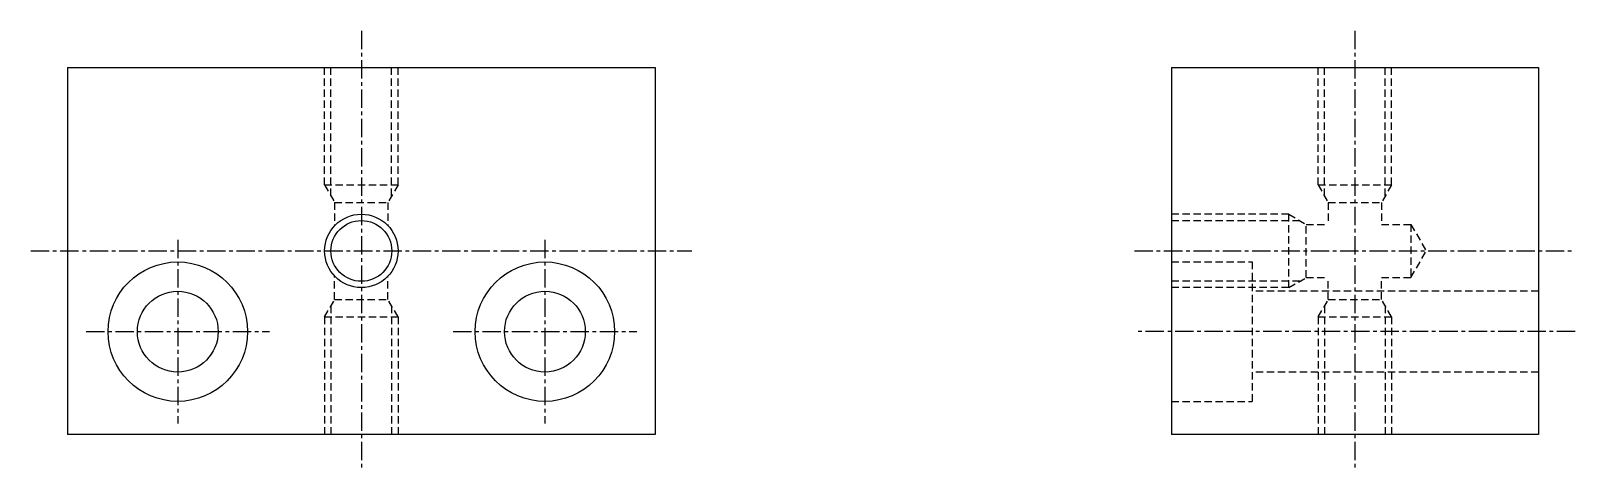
# Model space of a CAD drawing. Extents: x 3938 to 4043, y 11235 to 11335.
# Drawn here: x 3937.6 to 4042.8, y 11304.6 to 11334.6 of the extents above; entities outside this region: 2.
import ezdxf

# ---------------------------------------------------------------- set-up
doc = ezdxf.new("R2010")
doc.units = 0
doc.linetypes.add('CENTER', pattern=[2, 1.25, -0.25, 0.25, -0.25])
doc.linetypes.add('DASHED', pattern=[0.75, 0.5, -0.25])
doc.layers.get('0').update_dxf_attribs({"linetype": 'CONTINUOUS'})
doc.layers.add('CENTER', color=1, linetype='CENTER')

msp = doc.modelspace()

# ---------------------------------------------------------------- linework, layer by layer
at = {"color": 7, "linetype": 'CONTINUOUS'}
for p, q in [((3940.13, 11332.12), (3980.13, 11332.12)), ((3940.13, 11332.12), (3940.13, 11307.12)), ((3980.13, 11332.12), (3980.13, 11307.12)), ((4015.29, 11332.12), (4015.29, 11307.12)), ((4015.29, 11332.12), (4040.29, 11332.12)), ((4040.29, 11332.12), (4040.29, 11307.12)), ((3980.13, 11307.12), (3940.13, 11307.12)), ((4040.29, 11307.12), (4015.29, 11307.12))]:
    msp.add_line(p, q, dxfattribs=at)
at = {"color": 3, "linetype": 'DASHED'}
for p, q in [((3957.63, 11324.12), (3957.63, 11332.12)), ((3958.06, 11323.37), (3958.06, 11332.12)), ((3962.19, 11323.37), (3962.19, 11332.12)), ((3962.63, 11324.12), (3962.63, 11332.12)), ((4025.29, 11324.12), (4025.29, 11332.12)), ((4025.72, 11323.37), (4025.72, 11332.12)), ((4029.85, 11323.37), (4029.85, 11332.12)), ((4030.29, 11324.12), (4030.29, 11332.12)), ((3957.63, 11324.12), (3962.63, 11324.12)), ((3957.63, 11324.12), (3958.31, 11322.93)), ((3962.63, 11324.12), (3961.94, 11322.93)), ((4025.29, 11324.12), (4025.97, 11322.93)), ((4025.29, 11324.12), (4030.29, 11324.12)), ((4030.29, 11324.12), (4029.6, 11322.93)), ((3958.31, 11322.93), (3958.31, 11321.33)), ((3958.31, 11322.93), (3961.94, 11322.93)), ((3961.94, 11322.93), (3961.94, 11321.33)), ((4025.97, 11322.93), (4025.97, 11321.43)), ((4025.97, 11322.93), (4029.6, 11322.93)), ((4029.6, 11322.93), (4029.6, 11321.43)), ((4023.29, 11322.12), (4015.29, 11322.12)), ((4024.04, 11321.68), (4015.29, 11321.68)), ((4023.29, 11322.12), (4024.47, 11321.43)), ((4023.29, 11317.12), (4023.29, 11322.12)), ((4024.47, 11321.43), (4025.97, 11321.43)), ((4024.47, 11317.8), (4024.47, 11321.43)), ((4029.6, 11321.43), (4031.6, 11321.43)), ((4031.6, 11321.43), (4031.6, 11317.8)), ((4031.6, 11321.43), (4032.65, 11319.62)), ((4031.6, 11317.8), (4032.65, 11319.62)), ((4015.29, 11318.87), (4020.79, 11318.87)), ((4020.79, 11318.87), (4020.79, 11309.37)), ((3958.31, 11316.3), (3958.31, 11317.9)), ((3961.94, 11316.3), (3961.94, 11317.9)), ((4024.04, 11317.55), (4015.29, 11317.55)), ((4023.29, 11317.12), (4024.47, 11317.8)), ((4024.47, 11317.8), (4025.97, 11317.8)), ((4025.97, 11316.3), (4025.97, 11317.8)), ((4029.6, 11317.8), (4031.6, 11317.8)), ((4029.6, 11316.3), (4029.6, 11317.8)), ((4023.29, 11317.12), (4015.29, 11317.12)), ((4040.29, 11316.87), (4020.79, 11316.87)), ((3957.63, 11315.12), (3958.31, 11316.3)), ((3958.06, 11315.87), (3958.06, 11307.12)), ((3958.31, 11316.3), (3961.94, 11316.3)), ((3962.63, 11315.12), (3961.94, 11316.3)), ((3962.19, 11315.87), (3962.19, 11307.12)), ((4025.29, 11315.12), (4025.97, 11316.3)), ((4025.72, 11315.87), (4025.72, 11307.12)), ((4025.97, 11316.3), (4029.6, 11316.3)), ((4030.29, 11315.12), (4029.6, 11316.3)), ((4029.85, 11315.87), (4029.85, 11307.12)), ((3957.63, 11315.12), (3962.63, 11315.12)), ((3957.63, 11315.12), (3957.63, 11307.12)), ((3962.63, 11315.12), (3962.63, 11307.12)), ((4025.29, 11315.12), (4025.29, 11307.12)), ((4025.29, 11315.12), (4030.29, 11315.12)), ((4030.29, 11315.12), (4030.29, 11307.12)), ((4040.29, 11311.37), (4020.79, 11311.37)), ((4015.29, 11309.37), (4020.79, 11309.37))]:
    msp.add_line(p, q, dxfattribs=at)
at = {"color": 3, "linetype": 'CONTINUOUS'}
msp.add_circle((3960.13, 11319.62), 2.5, dxfattribs=at)
at = {"color": 7, "linetype": 'CONTINUOUS'}
for centre, radius in [((3960.13, 11319.62), 2.07), ((3947.63, 11314.12), 4.75), ((3972.63, 11314.12), 4.75), ((3947.63, 11314.12), 2.75), ((3972.63, 11314.12), 2.75)]:
    msp.add_circle(centre, radius, dxfattribs=at)
at = {"layer": 'CENTER', "color": 1, "linetype": 'CENTER'}
for p, q in [((3960.13, 11334.62), (3960.13, 11304.62)), ((4027.79, 11334.62), (4027.79, 11304.62)), ((3937.63, 11319.62), (3982.63, 11319.62)), ((3947.63, 11320.37), (3947.63, 11307.87)), ((3972.63, 11320.37), (3972.63, 11307.87)), ((4012.79, 11319.62), (4042.79, 11319.62)), ((3941.38, 11314.12), (3953.88, 11314.12)), ((3966.38, 11314.12), (3978.88, 11314.12)), ((4042.79, 11314.12), (4012.79, 11314.12))]:
    msp.add_line(p, q, dxfattribs=at)

# ---------------------------------------------------------------- texts
at = {"color": 7, "linetype": 'CONTINUOUS'}
for s, p in [('BMGN1-55', (3937.42, 11245.53)), ('BMGN155', (3937.42, 11235.53))]:
    msp.add_text(s, height=4, dxfattribs=at).set_placement(p)

doc.saveas('drawing.dxf')
